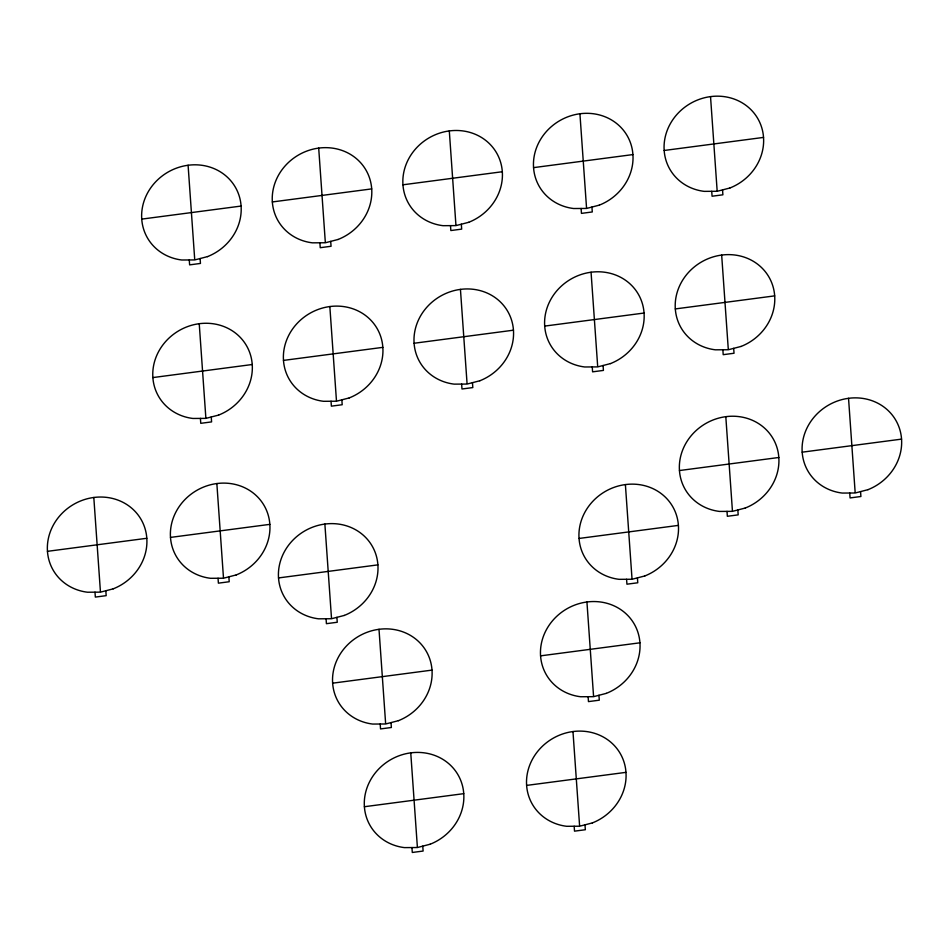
<?xml version="1.0" encoding="UTF-8"?>
<svg xmlns="http://www.w3.org/2000/svg" width="949" height="949" viewBox="0 0 949 949"><rect width="100%" height="100%" fill="white"/><g stroke="black" fill="none" stroke-linecap="round" stroke-linejoin="round"><path stroke-width="1.42" d="M141.733 219.112L241.093 206.063M272.339 201.947L371.711 188.898M402.957 184.794L502.318 171.733M533.563 167.629L632.924 154.58M664.17 150.476L763.542 137.415M152.872 377.572L252.232 364.511M283.478 360.406L382.85 347.358M414.096 343.253L513.456 330.193M544.702 326.088L644.063 313.04M675.308 308.923L774.681 295.874M47.45 551.333L146.81 538.285M802.19 452.175L901.55 439.126M170.488 537.407L269.86 524.358M679.46 470.538L778.821 457.489M278.531 577.929L377.892 564.869M579.044 538.451L678.405 525.39M332.648 683.173L432.009 670.113M540.574 655.854L639.934 642.805M364.392 806.721L463.753 793.661M526.624 785.404L625.984 772.356M860.565 491.606L860.909 496.505L850.079 497.928L849.735 493.017M848.536 398.307L855.144 492.306M722.545 189.895L722.889 194.806L712.07 196.229L711.726 191.318M733.684 348.354L734.028 353.253L723.209 354.677L722.865 349.778M710.528 96.608L717.136 190.607M721.667 255.056L728.274 349.066M737.836 509.957L738.18 514.868L727.349 516.292L727.005 511.381M725.807 416.67L732.414 510.669M637.42 577.87L637.764 582.781L626.933 584.193L626.589 579.293M625.391 484.583L631.998 578.582M591.939 207.06L592.283 211.959L581.452 213.383L581.108 208.483M603.078 365.507L603.422 370.418L592.591 371.842L592.247 366.931M579.922 113.761L586.529 207.772M591.061 272.221L597.668 366.219M598.949 695.273L599.293 700.184L588.463 701.608L588.119 696.696M586.933 601.986L593.54 695.985M584.987 824.823L585.343 829.734L574.513 831.158L574.169 826.247M572.971 731.537L579.578 825.535M461.333 224.213L461.677 229.124L450.846 230.548L450.502 225.637M472.472 382.672L472.816 387.583L461.985 388.995L461.641 384.096M449.304 130.926L455.911 224.925M460.443 289.386L467.05 383.384M422.768 846.14L423.112 851.051L412.293 852.475L411.949 847.564M410.751 752.854L417.358 846.852M391.024 722.592L391.368 727.503L380.537 728.927L380.193 724.016M379.007 629.306L385.614 723.304M330.715 241.378L331.059 246.277L320.24 247.701L319.896 242.802M341.854 399.826L342.198 404.737L331.379 406.16L331.035 401.249M318.698 148.091L325.305 242.09M329.837 306.539L336.444 400.537M336.907 617.348L337.251 622.259L326.42 623.683L326.076 618.772M324.878 524.062L331.486 618.06M228.863 576.826L229.207 581.737L218.389 583.161L218.045 578.249M216.847 483.539L223.454 577.538M200.109 258.531L200.453 263.442L189.622 264.866L189.278 259.955M211.247 416.991L211.591 421.902L200.761 423.325L200.417 418.414M188.092 165.245L194.699 259.243M199.231 323.704L205.838 417.702M105.825 590.764L106.169 595.664L95.339 597.087L94.995 592.176M93.809 497.466L100.416 591.476M207.487 256.621L194.747 259.931L181.769 260.002A50.748 46.774 -29.8 0 1 148.815 190.785A50.748 46.774 -29.8 0 1 230.204 180.085A50.748 46.774 -29.8 0 1 207.487 256.621M338.093 239.468L325.353 242.766L312.387 242.837A50.748 46.774 -29.8 0 1 279.421 173.62A50.748 46.774 -29.8 0 1 360.81 162.931A50.748 46.774 -29.8 0 1 338.093 239.468M468.711 222.303L455.959 225.601L442.993 225.684A50.748 46.774 -29.8 0 1 410.027 156.455A50.748 46.774 -29.8 0 1 491.428 145.766A50.748 46.774 -29.8 0 1 468.711 222.303M599.317 205.138L586.577 208.448L573.599 208.519A50.748 46.774 -29.8 0 1 540.633 139.301A50.748 46.774 -29.8 0 1 622.034 128.601A50.748 46.774 -29.8 0 1 599.317 205.138M729.923 187.985L717.183 191.283L704.205 191.366A50.748 46.774 -29.8 0 1 671.251 122.136A50.748 46.774 -29.8 0 1 752.64 111.448A50.748 46.774 -29.8 0 1 729.923 187.985M218.626 415.081L205.886 418.379L192.908 418.462A50.748 46.774 -29.8 0 1 159.954 349.232A50.748 46.774 -29.8 0 1 241.343 338.544A50.748 46.774 -29.8 0 1 218.626 415.081M349.232 397.916L336.492 401.225L323.514 401.297A50.748 46.774 -29.8 0 1 290.56 332.079A50.748 46.774 -29.8 0 1 371.949 321.379A50.748 46.774 -29.8 0 1 349.232 397.916M479.85 380.763L467.098 384.06L454.132 384.131A50.748 46.774 -29.8 0 1 421.166 314.914A50.748 46.774 -29.8 0 1 502.567 304.226A50.748 46.774 -29.8 0 1 479.85 380.763M610.456 363.597L597.716 366.895L584.738 366.978A50.748 46.774 -29.8 0 1 551.772 297.761A50.748 46.774 -29.8 0 1 633.173 287.061A50.748 46.774 -29.8 0 1 610.456 363.597M741.062 346.444L728.322 349.742L715.344 349.813A50.748 46.774 -29.8 0 1 682.39 280.596A50.748 46.774 -29.8 0 1 763.779 269.896A50.748 46.774 -29.8 0 1 741.062 346.444M113.204 588.843L100.464 592.152L87.486 592.223A50.748 46.774 -29.8 0 1 54.532 523.006A50.748 46.774 -29.8 0 1 135.921 512.306A50.748 46.774 -29.8 0 1 113.204 588.843M236.242 574.916L223.501 578.226L210.524 578.297A50.748 46.774 -29.8 0 1 177.57 509.079A50.748 46.774 -29.8 0 1 258.958 498.379A50.748 46.774 -29.8 0 1 236.242 574.916M745.214 508.047L732.462 511.357L719.496 511.428A50.748 46.774 -29.8 0 1 686.53 442.21A50.748 46.774 -29.8 0 1 767.931 431.51A50.748 46.774 -29.8 0 1 745.214 508.047M344.285 615.438L331.533 618.736L318.567 618.819A50.748 46.774 -29.8 0 1 285.602 549.59A50.748 46.774 -29.8 0 1 367.002 538.902A50.748 46.774 -29.8 0 1 344.285 615.438M867.944 489.684L855.191 492.994L842.226 493.065A50.748 46.774 -29.8 0 1 809.26 423.847A50.748 46.774 -29.8 0 1 890.66 413.147A50.748 46.774 -29.8 0 1 867.944 489.684M644.798 575.96L632.058 579.258L619.08 579.329A50.748 46.774 -29.8 0 1 586.114 510.111A50.748 46.774 -29.8 0 1 667.515 499.423A50.748 46.774 -29.8 0 1 644.798 575.96M398.402 720.682L385.662 723.98L372.684 724.063A50.748 46.774 -29.8 0 1 339.718 654.834A50.748 46.774 -29.8 0 1 421.119 644.146A50.748 46.774 -29.8 0 1 398.402 720.682M606.328 693.363L593.588 696.673L580.61 696.744A50.748 46.774 -29.8 0 1 547.644 627.526A50.748 46.774 -29.8 0 1 629.045 616.826A50.748 46.774 -29.8 0 1 606.328 693.363M430.146 844.23L417.406 847.528L404.428 847.611A50.748 46.774 -29.8 0 1 371.474 778.382A50.748 46.774 -29.8 0 1 452.863 767.694A50.748 46.774 -29.8 0 1 430.146 844.23M592.378 822.913L579.625 826.223L566.66 826.294A50.748 46.774 -29.8 0 1 533.694 757.077A50.748 46.774 -29.8 0 1 615.082 746.377A50.748 46.774 -29.8 0 1 592.378 822.913"/></g></svg>
